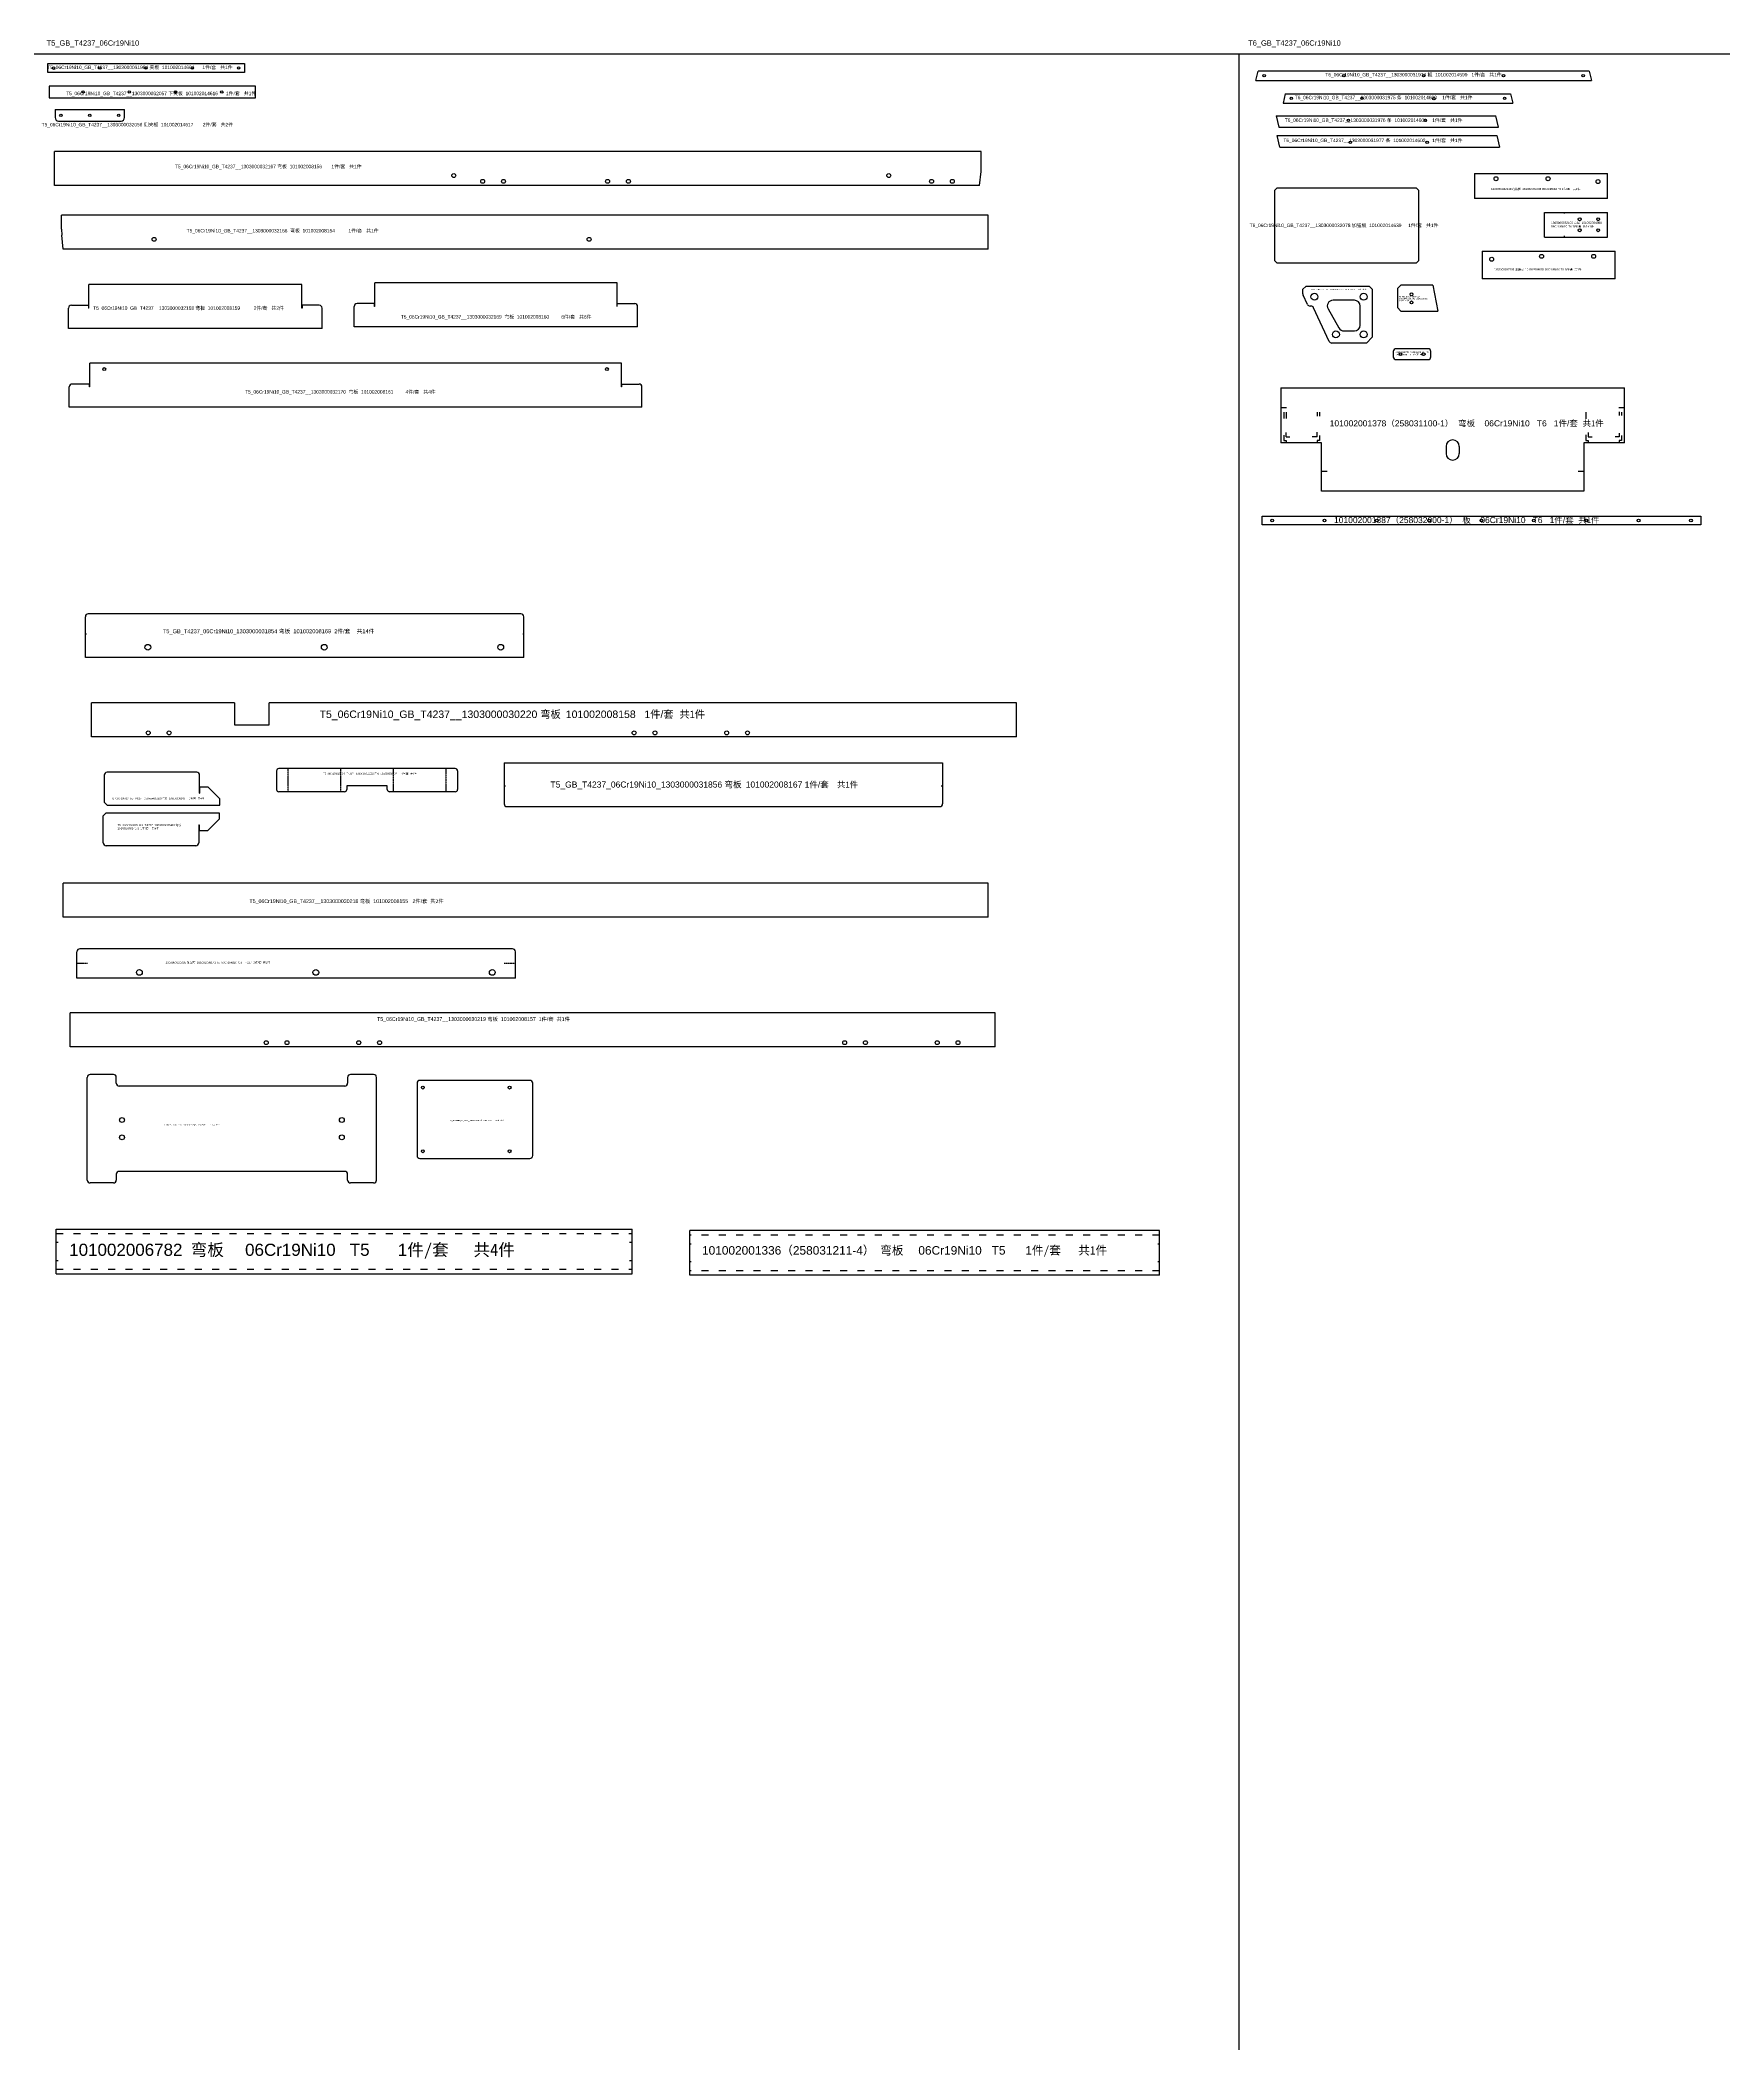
# Model space of a CAD drawing. Extents: x -15495 to 21573, y -5484 to 3275.
# Drawn here: x 9610 to 12521, y -850 to 2613 of the extents above; entities that cross this region are included whole.
import ezdxf

# ---------------------------------------------------------------- set-up
doc = ezdxf.new("R2010")
doc.units = 0
doc.header["$MEASUREMENT"] = 0
for name, pattern in [('ACAD_ISO03W100', [30, 12, -18]), ('CENTER', [2, 1.25, -0.25, 0.25, -0.25]), ('CENTERX2', [20.32, 12.7, -2.54, 2.54, -2.54])]:
    doc.linetypes.add(name, pattern=pattern)
doc.layers.get('0').update_dxf_attribs({"linetype": 'CONTINUOUS'})
for name, color, linetype in [('TEXT', 3, 'CONTINUOUS'), ('内轮廓层', 7, 'CONTINUOUS'), ('粗实线', 7, 'CONTINUOUS')]:
    doc.layers.add(name, color=color, linetype=linetype)
doc.styles.get("Standard").update_dxf_attribs({"font": 'arial.ttf'})

# ---------------------------------------------------------------- blocks, each defined once
blk = doc.blocks.new('1303000031854_弯板_101002008')
at = {"color": 7, "linetype": 'CONTINUOUS'}
for p, q in [((-379, -35.8), (-379, 35)), ((374, 40), (-374, 40)), ((379, -35.8), (379, 35)), ((379, -35.8), (-379, -35.8))]:
    blk.add_line(p, q, dxfattribs=at)
at = {"color": 6, "linetype": 'CONTINUOUS'}
for p, q in [((-377.2, 4.6), (-379, 4.6)), ((379, 4.6), (377.5, 4.6))]:
    blk.add_line(p, q, dxfattribs=at)
at = {"color": 7, "linetype": 'CONTINUOUS'}
for centre in [(-271, -17.8), (34, -17.8), (339, -17.8)]:
    blk.add_circle(centre, 5, dxfattribs=at)
for centre, start, end in [((-374, 35), 90, 180), ((374, 35), 0, 90)]:
    blk.add_arc(centre, 5, start, end, dxfattribs=at)
at = {"color": 3, "insert": (-245.1, 13.4), "char_height": 7, "width": 421.275, "attachment_point": 1}
blk.add_mtext('T5_GB_T4237_06Cr19Ni10_1303000031854 {\\fSimSun|b0|i0|c134|p54;弯板 }101002008169  2{\\fSimSun|b0|i0|c134|p54;件}/{\\fSimSun|b0|i0|c134|p54;套  共14件}', dxfattribs=at)
blk = doc.blocks.new('1303000020463_弯板_101002008')
at = {"color": 7, "linetype": 'CONTINUOUS'}
for p, q in [((-100, 10.5), (-95, 15.5)), ((-100, -36.3), (-100, 10.5)), ((-95, 15.5), (100, 15.5)), ((100, 4.5), (80, -15.5)), ((100, 15.5), (100, 4.5)), ((65, -5), (65.5, -5)), ((65, -5), (65, -36.3)), ((65.5, -5), (65.5, -15.5)), ((80, -15.5), (65.5, -15.5)), ((60, -41.3), (-95, -41.3))]:
    blk.add_line(p, q, dxfattribs=at)
for centre, start, end in [((-95, -36.3), 180, 270), ((60, -36.3), 270, 0)]:
    blk.add_arc(centre, 5, start, end, dxfattribs=at)
at = {"color": 3, "insert": (-75.4, -4), "char_height": 3.5, "width": 115.43, "attachment_point": 1}
blk.add_mtext('T5_06Cr19Ni10_GB_T4237_1303000020463 {\\fSimSun|b0|i0|c134|p54;弯板 }101002008141-1  1{\\fSimSun|b0|i0|c134|p54;件}/{\\fSimSun|b0|i0|c134|p54;套  共4件}', dxfattribs=at)
blk = doc.blocks.new('1303000020335')
at = {"color": 7, "linetype": 'CONTINUOUS'}
for p, q in [((-379, -20.8), (-379, 25)), ((374, 30), (-374, 30)), ((379, -20.8), (379, 25))]:
    blk.add_line(p, q, dxfattribs=at)
at = {"color": 6, "linetype": 'CENTER'}
for p, q in [((-360.8, 4.6), (-379, 4.6)), ((379, 4.6), (359.8, 4.6))]:
    blk.add_line(p, q, dxfattribs=at)
at = {"color": 7}
blk.add_line((379, -20.8), (-379, -20.8), dxfattribs=at)
at = {"color": 7, "linetype": 'CONTINUOUS'}
for centre in [(-271, -10.8), (34, -10.8), (339, -10.8)]:
    blk.add_circle(centre, 5, dxfattribs=at)
for centre, start, end in [((-374, 25), 90, 180), ((374, 25), 0, 90)]:
    blk.add_arc(centre, 5, start, end, dxfattribs=at)
at = {"layer": 'TEXT', "insert": (-225.7, 8), "char_height": 3.5, "width": 384.104, "attachment_point": 1}
blk.add_mtext('1303000020335 {\\fSimSun|b0|i0|c134|p54;加强筋 }101002008171 T5_06Cr19Ni10_GB_T4237  2{\\fSimSun|b0|i0|c134|p54;件}/{\\fSimSun|b0|i0|c134|p54;套}  {\\fSimSun|b0|i0|c134|p54;共}2{\\fSimSun|b0|i0|c134|p54;件}', dxfattribs=at)
blk = doc.blocks.new('1303000031856_弯板_101002008')
at = {"color": 7, "linetype": 'CONTINUOUS'}
for p, q in [((162.8, -470.8), (920.8, -470.8)), ((162.8, -470.8), (162.8, -541.6)), ((920.8, -470.8), (920.8, -541.6)), ((167.8, -546.6), (915.8, -546.6))]:
    blk.add_line(p, q, dxfattribs=at)
at = {"color": 6, "linetype": 'CONTINUOUS'}
for p, q in [((165, -511.2), (162.8, -511.2)), ((920.8, -511.2), (918.2, -511.2))]:
    blk.add_line(p, q, dxfattribs=at)
at = {"color": 7, "linetype": 'CONTINUOUS'}
for centre, start, end in [((167.8, -541.6), 180, 270), ((915.8, -541.6), 270, 0)]:
    blk.add_arc(centre, 5, start, end, dxfattribs=at)
at = {"color": 3, "insert": (243, -503.1), "char_height": 10.5, "width": 617.863, "attachment_point": 1}
blk.add_mtext('T5_GB_T4237_06Cr19Ni10_1303000031856 {\\fSimSun|b0|i0|c134|p54;弯板 }101002008167 1{\\fSimSun|b0|i0|c134|p54;件}/{\\fSimSun|b0|i0|c134|p54;套  共1件}', dxfattribs=at)
blk = doc.blocks.new('1303000031921_厚板_101002004')
at = {"color": 7, "linetype": 'CONTINUOUS'}
for p, q in [((6, 45), (0, 39)), ((0, 39), (0, 6)), ((61.3, 45), (6, 45)), ((61.3, 45), (70, 0)), ((0, 6), (6, 0)), ((6, 0), (70, 0))]:
    blk.add_line(p, q, dxfattribs=at)
for centre in [(24.4, 29), (24.4, 15)]:
    blk.add_circle(centre, 2.5, dxfattribs=at)
at = {"color": 3, "insert": (2.9, 26), "char_height": 2.1, "width": 56.281, "attachment_point": 1}
blk.add_mtext('T6_06Cr19Ni10_GB_T4237_\\P1303000031921 {\\fSimSun|b0|i0|c134|p2;厚板 }101002004069\\P1{\\fSimSun|b0|i0|c134|p2;件}/{\\fSimSun|b0|i0|c134|p2;套 共1件}', dxfattribs=at)
blk = doc.blocks.new('101002006782_弯板_06CR19NI10')
at = {"color": 7, "linetype": 'CONTINUOUS'}
for p, q in [((-4554.5, 27380.7), (-3558.5, 27380.7)), ((-4554.5, 27303.1), (-4554.5, 27380.7)), ((-3558.5, 27303.1), (-3558.5, 27380.7)), ((-4554.5, 27303.1), (-3558.5, 27303.1))]:
    blk.add_line(p, q, dxfattribs=at)
at = {"color": 6, "linetype": 'ACAD_ISO03W100'}
for p, q in [((-4554.5, 27372.7), (-3558.5, 27372.7)), ((-4554.5, 27311.1), (-3558.5, 27311.1))]:
    blk.add_line(p, q, dxfattribs=at)
at = {"color": 6, "linetype": 'CENTERX2'}
for p, q in [((-4550.7, 27357.3), (-4554.5, 27357.3)), ((-4554.5, 27326.5), (-4550.7, 27326.5)), ((-3558.5, 27357.3), (-3563.5, 27357.3)), ((-3563.5, 27326.5), (-3558.5, 27326.5))]:
    blk.add_line(p, q, dxfattribs=at)
at = {"color": 3, "insert": (-4531.9, 27355.3), "char_height": 21, "width": 840.262, "attachment_point": 1}
blk.add_mtext('101002006782{\\fSimSun|b0|i0|c134|p2; 弯板} {\\fSimSun|b0|i0|c134|p2;  }06Cr19Ni10   T5      1{\\fSimSun|b0|i0|c134|p2;件/套   共4件}', dxfattribs=at)
blk = doc.blocks.new('101002001336_258031211-4___v2')
at = {"color": 7, "linetype": 'CONTINUOUS'}
for p, q in [((15044, 6935.4), (14232, 6935.4)), ((14232, 6857.9), (14232, 6935.4)), ((15044, 6857.9), (15044, 6935.4)), ((15044, 6857.9), (14232, 6857.9))]:
    blk.add_line(p, q, dxfattribs=at)
at = {"color": 6, "linetype": 'ACAD_ISO03W100'}
for p, q in [((15044, 6927.4), (14232, 6927.4)), ((15044, 6865.9), (14232, 6865.9))]:
    blk.add_line(p, q, dxfattribs=at)
at = {"color": 6, "linetype": 'CENTERX2'}
for p, q in [((14232, 6912), (14234.1, 6912)), ((15040.8, 6912), (15044, 6912)), ((14234.1, 6881.2), (14232, 6881.2)), ((15044, 6881.2), (15040.8, 6881.2))]:
    blk.add_line(p, q, dxfattribs=at)
at = {"color": 3, "insert": (14253, 6908.3), "char_height": 14.7, "width": 722.894, "attachment_point": 1}
blk.add_mtext('101002001336{\\fSimSun|b0|i0|c134|p2;（}258031211-4{\\fSimSun|b0|i0|c134|p2;） 弯板} {\\fSimSun|b0|i0|c134|p2;  }06Cr19Ni10   T5      1{\\fSimSun|b0|i0|c134|p2;件/套   共1件}', dxfattribs=at)
blk = doc.blocks.new('DWG合并20101002001378_258031')
at = {"color": 7}
blk.add_line((12357.3, 1816.6), (12951.3, 1816.6), dxfattribs=at)
at = {"color": 7, "linetype": 'CONTINUOUS'}
for p, q in [((12357.3, 1816.6), (12357.3, 1721.9)), ((12951.3, 1721.9), (12951.3, 1816.6)), ((12427.3, 1721.9), (12357.3, 1721.9)), ((12427.3, 1638.2), (12427.3, 1721.9)), ((12951.3, 1721.9), (12881.3, 1721.9)), ((12881.3, 1721.9), (12881.3, 1638.2)), ((12881.3, 1638.2), (12427.3, 1638.2))]:
    blk.add_line(p, q, dxfattribs=at)
at = {"color": 6, "linetype": 'CENTERX2'}
for p, q in [((12367.3, 1782), (12357.3, 1782)), ((12362.3, 1774.5), (12362.3, 1764.1)), ((12366.3, 1774.5), (12366.3, 1764.1)), ((12420.3, 1775), (12420.3, 1768.1)), ((12424.3, 1775), (12424.3, 1768.1)), ((12884.3, 1774.5), (12884.3, 1763.2)), ((12951.3, 1782), (12941.3, 1782)), ((12942.3, 1775.2), (12942.3, 1769.2)), ((12946.3, 1775), (12946.3, 1768.9)), ((12362.3, 1734.8), (12362.3, 1725.9)), ((12366.3, 1732.4), (12366.3, 1739.6)), ((12366.3, 1732.4), (12372.9, 1732.4)), ((12420.3, 1732.4), (12411.6, 1732.4)), ((12420.3, 1732.4), (12420.3, 1740.2)), ((12424.3, 1734.3), (12424.3, 1725.9)), ((12884.3, 1735.4), (12884.3, 1725.9)), ((12888.3, 1739.6), (12888.3, 1732.4)), ((12888.3, 1732.4), (12895.2, 1732.4)), ((12942.3, 1732.4), (12935.4, 1732.4)), ((12942.3, 1738.6), (12942.3, 1732.4)), ((12946.3, 1734.3), (12946.3, 1725.9)), ((12362.3, 1725.9), (12366.3, 1725.9)), ((12366.3, 1725.9), (12366.3, 1721.9)), ((12424.3, 1725.9), (12420.3, 1725.9)), ((12420.3, 1725.9), (12420.3, 1721.9)), ((12884.3, 1725.9), (12888.3, 1725.9)), ((12888.3, 1725.9), (12888.3, 1721.9)), ((12946.3, 1725.9), (12942.3, 1725.9)), ((12942.3, 1725.9), (12942.3, 1721.9)), ((12427.3, 1672.8), (12437.3, 1672.8)), ((12871.3, 1672.8), (12881.3, 1672.8))]:
    blk.add_line(p, q, dxfattribs=at)
for p, q in [((12642.8, 1715.4), (12642.8, 1703.4)), ((12665.8, 1715.4), (12665.8, 1703.4))]:
    blk.add_line(p, q)
at = {"color": 7, "linetype": 'CONTINUOUS'}
for centre, start, end in [((12654.3, 1715.4), 0, 180), ((12654.3, 1703.4), 180, 0)]:
    blk.add_arc(centre, 11.5, start, end, dxfattribs=at)
at = {"color": 3, "insert": (12441.7, 1760.7), "char_height": 10.5, "width": 475.999, "attachment_point": 1}
blk.add_mtext('101002001378{\\fSimSun|b0|i0|c134|p54;（}258031100-1{\\fSimSun|b0|i0|c134|p54;）}  {\\fSimSun|b0|i0|c134|p54;弯板}    06Cr19Ni10   T6   1{\\fSimSun|b0|i0|c134|p54;件}/{\\fSimSun|b0|i0|c134|p54;套}  {\\fSimSun|b0|i0|c134|p54;共1件}', dxfattribs=at)
blk = doc.blocks.new('DWG合并49101002001387_258032')
at = {"layer": '内轮廓层'}
for p, q in [((12344.5, 1527.9), (13102.5, 1527.9)), ((12344.5, 1512.9), (12344.5, 1527.9)), ((13102.5, 1527.9), (13102.5, 1512.9)), ((13102.5, 1512.9), (12344.5, 1512.9))]:
    blk.add_line(p, q, dxfattribs=at)
for centre in [(12361.5, 1520.4), (12452, 1520.4), (12542.5, 1520.4), (12633, 1520.4), (12723.5, 1520.4), (12814, 1520.4), (12904.5, 1520.4), (12995, 1520.4), (13085.5, 1520.4)]:
    blk.add_circle(centre, 2.5, dxfattribs=at)
at = {"color": 3, "insert": (12468.5, 1526.4), "char_height": 10.5, "width": 470.724, "attachment_point": 1}
blk.add_mtext('101002001387{\\fSimSun|b0|i0|c134|p54;（}258032000-1{\\fSimSun|b0|i0|c134|p54;）}  {\\fSimSun|b0|i0|c134|p54;板}    06Cr19Ni10   T6   1{\\fSimSun|b0|i0|c134|p54;件}/{\\fSimSun|b0|i0|c134|p54;套}  {\\fSimSun|b0|i0|c134|p54;共1件}', dxfattribs=at)
blk = doc.blocks.new('101002000753_248034000-4_')
at = {"color": 7, "linetype": 'CONTINUOUS'}
for p, q in [((12664.8, 1360.1), (12664.8, 1351.1)), ((12724.8, 1365.1), (12669.8, 1365.1)), ((12729.8, 1351.1), (12729.8, 1360.1)), ((12669.8, 1346.1), (12724.8, 1346.1))]:
    blk.add_line(p, q, dxfattribs=at)
for centre in [(12677.3, 1355.6), (12717.3, 1355.6)]:
    blk.add_circle(centre, 2.5, dxfattribs=at)
for centre, start, end in [((12669.8, 1360.1), 90, 180), ((12669.8, 1351.1), 180, 270), ((12724.8, 1360.1), 0, 90), ((12724.8, 1351.1), 270, 0)]:
    blk.add_arc(centre, 5, start, end, dxfattribs=at)
at = {"color": 3, "insert": (12668.9, 1360.3), "char_height": 2.52, "width": 58.839, "attachment_point": 1}
blk.add_mtext('101002000753{\\fSimSun|b0|i0|c134|p2;（}248034000-4{\\fSimSun|b0|i0|c134|p2;）}  {\\fSimSun|b0|i0|c134|p2;板}    06Cr19Ni10   T6   1{\\fSimSun|b0|i0|c134|p2;件}/{\\fSimSun|b0|i0|c134|p2;套}  {\\fSimSun|b0|i0|c134|p2;共17件}', dxfattribs=at)
blk = doc.blocks.new('1303000032119_连接板_10100200')
at = {"color": 7, "linetype": 'CONTINUOUS'}
for p, q in [((-115, 21.5), (-115, -21.5)), ((-115, 21.5), (115, 21.5)), ((115, -21.5), (115, 21.5)), ((115, -21.5), (-115, -21.5))]:
    blk.add_line(p, q, dxfattribs=at)
for centre in [(-78, 12.5), (12, 12.5), (98.3, 7.5)]:
    blk.add_circle(centre, 3.4, dxfattribs=at)
at = {"color": 3, "insert": (-86.7, -3.5), "char_height": 3.5, "width": 178.736, "attachment_point": 1}
blk.add_mtext('1303000032119 {\\fSimSun|b0|i0|c134|p2;连接板 }101002004088 06Cr19Ni10 T6 1{\\fSimSun|b0|i0|c134|p2;件}/{\\fSimSun|b0|i0|c134|p2;套  共1件}', dxfattribs=at)
blk = doc.blocks.new('1303000032105_弯板_101002004')
at = {"color": 7, "linetype": 'CONTINUOUS'}
for p, q in [((914089.7, 1288541.1), (914089.7, 1288584.1)), ((914089.7, 1288584.1), (914198.6, 1288584.1)), ((914198.6, 1288541.1), (914198.6, 1288584.1)), ((914089.7, 1288541.1), (914198.6, 1288541.1))]:
    blk.add_line(p, q, dxfattribs=at)
at = {"color": 6, "linetype": 'CONTINUOUS'}
for p, q in [((914124.2, 1288581.9), (914124.2, 1288584.1)), ((914124.2, 1288541.1), (914124.2, 1288543.3))]:
    blk.add_line(p, q, dxfattribs=at)
at = {"color": 7, "linetype": 'CONTINUOUS'}
for centre in [(914150.6, 1288572.1), (914182.6, 1288572.1), (914150.6, 1288553.1), (914182.6, 1288553.1)]:
    blk.add_circle(centre, 2.5, dxfattribs=at)
at = {"color": 3, "insert": (914101.2, 1288568), "char_height": 3.75, "width": 89.514, "attachment_point": 1}
blk.add_mtext('1303000032105 {\\fSimSun|b0|i0|c134|p2;弯板 }101002004080  06Cr19Ni10 T6 1{\\fSimSun|b0|i0|c134|p2;件}/{\\fSimSun|b0|i0|c134|p2;套 共}1+1{\\fSimSun|b0|i0|c134|p2;件}', dxfattribs=at)
blk = doc.blocks.new('1303000032108_连接板_10100200')
at = {"color": 7, "linetype": 'CONTINUOUS'}
for p, q in [((-115, 24), (-115, -24)), ((-115, 24), (115, 24)), ((115, -24), (115, 24)), ((115, -24), (-115, -24))]:
    blk.add_line(p, q, dxfattribs=at)
for centre in [(-98.3, 10), (-12, 15), (78, 15)]:
    blk.add_circle(centre, 3.4, dxfattribs=at)
at = {"color": 3, "insert": (-94.6, -5.8), "char_height": 3.5, "width": 175.783, "attachment_point": 1}
blk.add_mtext('1303000032108 {\\fSimSun|b0|i0|c134|p2;连接板 }101002004083 06Cr19Ni10 T6 1{\\fSimSun|b0|i0|c134|p2;件}/{\\fSimSun|b0|i0|c134|p2;套 共}1{\\fSimSun|b0|i0|c134|p2;件}', dxfattribs=at)

msp = doc.modelspace()

# ---------------------------------------------------------------- linework, layer by layer
at = {"color": 1}
for p, q in [((-15495.45919, 2589.60046), (21572.91335, 2589.60046)), ((11682.02372, 2589.60046), (11682.02372, -3664.76843))]:
    msp.add_line(p, q, dxfattribs=at)
at = {"color": 7, "linetype": 'CONTINUOUS'}
for p, q in [((10327.64501, 1353.98805), (10022.60519, 1353.98805)), ((9720.67579, 1342.70858), (9720.67579, 1295.94862)), ((9880.67579, 1347.70858), (9725.67579, 1347.70858)), ((9885.67579, 1311.44862), (9885.67579, 1342.70858)), ((9886.17579, 1311.44862), (9886.17579, 1321.94862)), ((9900.67579, 1321.94862), (9886.17579, 1321.94862)), ((9920.67579, 1301.94862), (9900.67579, 1321.94862)), ((10018.60519, 1349.98805), (10018.60519, 1317.98805)), ((10210.1251, 1323.98805), (10140.1251, 1323.98805)), ((10140.1251, 1323.98805), (10140.1251, 1317.98805)), ((10210.1251, 1317.98805), (10210.1251, 1323.98805)), ((10331.64501, 1349.98805), (10331.64501, 1317.98805)), ((9720.67579, 1295.94862), (9725.67579, 1290.94862)), ((9725.67579, 1290.94862), (9920.67579, 1290.94862)), ((9885.67579, 1311.44862), (9886.17579, 1311.44862)), ((9920.67579, 1290.94862), (9920.67579, 1301.94862)), ((10136.1251, 1313.98805), (10022.60519, 1313.98805)), ((10327.64501, 1313.98805), (10214.1251, 1313.98805))]:
    msp.add_line(p, q, dxfattribs=at)
at = {"color": 6, "linetype": 'CENTER'}
for p, q in [((10038.98517, 1313.98805), (10038.98517, 1353.98805)), ((10129.74512, 1313.98805), (10129.74512, 1353.98805)), ((10220.50507, 1353.98805), (10220.50507, 1313.98805)), ((10311.26503, 1353.98805), (10311.26503, 1313.98805))]:
    msp.add_line(p, q, dxfattribs=at)
at = {"color": 7, "linetype": 'CONTINUOUS'}
for centre, radius, start, end in [((10022.60519, 1349.98805), 4, 90, 180), ((10327.64501, 1349.98805), 4, 0, 90), ((9725.67579, 1342.70858), 5, 90, 180), ((9880.67579, 1342.70858), 5, 0, 90), ((10022.60519, 1317.98805), 4, 180, 270), ((10136.1251, 1317.98805), 4, 270, 0), ((10214.1251, 1317.98805), 4, 180, 270), ((10327.64501, 1317.98805), 4, 270, 0)]:
    msp.add_arc(centre, radius, start, end, dxfattribs=at)
at = {"layer": '粗实线', "linetype": 'CONTINUOUS'}
for p, q in [((9623.06608, 2556.97031), (9623.06608, 2572.97031)), ((9623.06608, 2572.97031), (9963.06608, 2572.97031)), ((9963.06608, 2572.97031), (9963.06608, 2556.97031)), ((9963.06608, 2556.97031), (9623.06608, 2556.97031)), ((9625.45236, 2533.57052), (9625.45236, 2513.57052)), ((9982.45236, 2533.57052), (9625.45236, 2533.57052)), ((9982.45236, 2513.57052), (9982.45236, 2533.57052)), ((11711.70652, 2543.55743), (11715.49466, 2559.55743)), ((11711.70652, 2543.55743), (12291.6828, 2543.55743)), ((12287.89466, 2559.55743), (11715.49466, 2559.55743)), ((12287.89466, 2559.55743), (12291.6828, 2543.55743)), ((9625.45236, 2513.57052), (9982.45236, 2513.57052)), ((11762.46858, 2520.11117), (11758.68044, 2504.11117)), ((11758.68044, 2504.11117), (12155.85672, 2504.11117)), ((11762.46858, 2520.11117), (12152.06858, 2520.11117)), ((12152.06858, 2520.11117), (12155.85672, 2504.11117)), ((9635.76263, 2493.12178), (9635.76263, 2479.12178)), ((9635.76263, 2493.12178), (9755.76263, 2493.12178)), ((9641.76263, 2473.12178), (9749.76263, 2473.12178)), ((9755.76263, 2479.12178), (9755.76263, 2493.12178)), ((11746.45294, 2482.48401), (11751.18812, 2462.48401)), ((11746.45294, 2482.48401), (12126.25294, 2482.48401)), ((11751.18812, 2462.48401), (12130.98812, 2462.48401)), ((12130.98812, 2462.48401), (12126.25294, 2482.48401)), ((11753.15993, 2428.37149), (11748.42476, 2448.37149)), ((11748.42476, 2448.37149), (12128.22476, 2448.37149)), ((11753.15993, 2428.37149), (12132.95993, 2428.37149)), ((12128.22476, 2448.37149), (12132.95993, 2428.37149)), ((9634.93148, 2362.07736), (9634.93148, 2420.83732)), ((11236.9795, 2420.83732), (9634.93148, 2420.83732)), ((11236.45398, 2386.07736), (11236.9795, 2396.83732)), ((11236.9795, 2396.83732), (11236.9795, 2420.83732)), ((11233.93148, 2362.07736), (9634.93148, 2362.07736)), ((11233.93148, 2362.07736), (11236.45398, 2386.07736)), ((11744.49214, 2353.52868), (11748.49214, 2357.52868)), ((11748.49214, 2357.52868), (11988.55041, 2357.52868)), ((11988.55041, 2357.52868), (11992.55041, 2353.52868)), ((11744.49214, 2231.52868), (11744.49214, 2353.52868)), ((11992.55041, 2353.52868), (11992.55041, 2231.52868)), ((9646.95313, 2286.57876), (9646.95313, 2310.57876)), ((11249.00116, 2310.57876), (9646.95313, 2310.57876)), ((9646.95313, 2286.57876), (9647.47865, 2275.81881)), ((11249.00116, 2251.81881), (11249.00116, 2310.57876)), ((9650.00116, 2251.81881), (9647.47865, 2275.81881)), ((11249.00116, 2251.81881), (9650.00116, 2251.81881)), ((11748.49214, 2227.52868), (11744.49214, 2231.52868)), ((11988.55041, 2227.52868), (11748.49214, 2227.52868)), ((11988.55041, 2227.52868), (11992.55041, 2231.52868)), ((10062.14128, 2190.7158), (9694.14128, 2190.7158)), ((9694.14128, 2149.95584), (9694.14128, 2190.7158)), ((10062.14128, 2149.95584), (10062.14128, 2190.7158)), ((10607.24257, 2193.37396), (10188.24257, 2193.37396)), ((10188.24257, 2152.61401), (10188.24257, 2193.37396)), ((10607.24257, 2152.61401), (10607.24257, 2193.37396)), ((11797.93128, 2187.54563), (11792.93128, 2182.54563)), ((11792.93128, 2174.66807), (11792.93128, 2182.54563)), ((11907.93128, 2187.54563), (11797.93128, 2187.54563)), ((11912.93128, 2182.54563), (11907.93128, 2187.54563)), ((11912.93128, 2182.54563), (11912.93128, 2099.54563)), ((9658.89128, 2114.95584), (9658.89128, 2149.95584)), ((9663.89128, 2154.95584), (9693.64128, 2154.95584)), ((9693.64128, 2154.95584), (9693.64128, 2149.95584)), ((9694.14128, 2149.95584), (9693.64128, 2149.95584)), ((10062.64128, 2149.95584), (10062.14128, 2149.95584)), ((10062.64128, 2154.95584), (10062.64128, 2149.95584)), ((10092.39128, 2154.95584), (10062.64128, 2154.95584)), ((10097.39128, 2114.95584), (10097.39128, 2149.95584)), ((10152.74257, 2117.61401), (10152.74257, 2152.61401)), ((10187.74257, 2157.61401), (10157.74257, 2157.61401)), ((10187.74257, 2152.61401), (10187.74257, 2157.61401)), ((10188.24257, 2152.61401), (10187.74257, 2152.61401)), ((10607.74257, 2152.61401), (10607.24257, 2152.61401)), ((10607.74257, 2152.61401), (10607.74257, 2157.61401)), ((10607.74257, 2157.61401), (10637.74257, 2157.61401)), ((10642.74257, 2117.61401), (10642.74257, 2152.61401)), ((11800.91776, 2156.43254), (11793.39974, 2172.55498)), ((11806.80224, 2153.54563), (11805.4493, 2153.54563)), ((11838.48509, 2092.43254), (11811.33378, 2150.65872)), ((11836.36157, 2148.59865), (11855.14619, 2115.59865)), ((11881.93128, 2163.54563), (11845.05222, 2163.54563)), ((11891.93128, 2120.54563), (11891.93128, 2153.54563)), ((10097.39128, 2114.95584), (9658.89128, 2114.95584)), ((10642.74257, 2117.61401), (10152.74257, 2117.61401)), ((11902.93128, 2089.54563), (11843.01663, 2089.54563)), ((11863.83684, 2110.54563), (11881.93128, 2110.54563)), ((11912.93128, 2099.54563), (11902.93128, 2089.54563)), ((10614.76009, 2054.5179), (9695.76009, 2054.5179)), ((9695.76009, 2013.75795), (9695.76009, 2054.5179)), ((10614.76009, 2013.75795), (10614.76009, 2054.5179)), ((9660.26009, 1978.75795), (9660.26009, 2013.75795)), ((9695.26009, 2018.75795), (9665.26009, 2018.75795)), ((9695.26009, 2013.75795), (9695.26009, 2018.75795)), ((9695.76009, 2013.75795), (9695.26009, 2013.75795)), ((10615.26009, 2013.75795), (10614.76009, 2013.75795)), ((10615.26009, 2013.75795), (10615.26009, 2018.75795)), ((10615.26009, 2018.75795), (10645.26009, 2018.75795)), ((10650.26009, 1978.75795), (10650.26009, 2013.75795)), ((10650.26009, 1978.75795), (9660.26009, 1978.75795)), ((9691.48489, 642.89379), (9691.48489, 820.4137)), ((9736.48489, 825.4137), (9696.48489, 825.4137)), ((9741.48489, 810.4137), (9741.48489, 820.4137)), ((10136.48489, 805.4137), (9746.48489, 805.4137)), ((10141.48489, 820.4137), (10141.48489, 810.4137)), ((10186.48489, 825.4137), (10146.48489, 825.4137)), ((10191.48489, 642.89379), (10191.48489, 820.4137)), ((9736.48489, 637.89379), (9696.48489, 637.89379)), ((9741.48489, 652.89379), (9741.48489, 642.89379)), ((10136.48489, 657.89379), (9746.48489, 657.89379)), ((10141.48489, 642.89379), (10141.48489, 652.89379)), ((10186.48489, 637.89379), (10146.48489, 637.89379))]:
    msp.add_line(p, q, dxfattribs=at)
at = {"layer": '粗实线'}
for p, q in [((9698.79439, 1408.81771), (9698.79439, 1467.57766)), ((9945.79439, 1467.57766), (9698.79439, 1467.57766)), ((9945.79439, 1467.57766), (9945.79439, 1429.81771)), ((10005.79439, 1429.81771), (10005.79439, 1467.57766)), ((11297.79439, 1467.57766), (10005.79439, 1467.57766)), ((11297.79439, 1408.81771), (11297.79439, 1467.57766)), ((9945.79439, 1429.81771), (10005.79439, 1429.81771)), ((11297.79439, 1408.81771), (9698.79439, 1408.81771)), ((11248.71599, 1156.27586), (9649.71599, 1156.27586)), ((9649.71599, 1097.51591), (9649.71599, 1156.27586)), ((11248.71599, 1097.51591), (11248.71599, 1156.27586)), ((11248.71599, 1097.51591), (9649.71599, 1097.51591)), ((11260.73387, 932.12381), (9661.73387, 932.12381)), ((9661.73387, 873.36386), (9661.73387, 932.12381)), ((11260.73387, 873.36386), (11260.73387, 932.12381)), ((11260.73387, 873.36386), (9661.73387, 873.36386)), ((10261.53406, 810.21025), (10261.53406, 685.21025)), ((10456.53406, 815.21025), (10266.53406, 815.21025)), ((10461.53406, 685.21025), (10461.53406, 810.21025)), ((10266.53406, 680.21025), (10456.53406, 680.21025))]:
    msp.add_line(p, q, dxfattribs=at)
at = {"layer": '粗实线', "linetype": 'CONTINUOUS'}
for centre, radius in [((9633.06608, 2564.97031), 2.1), ((9713.06608, 2564.97031), 2.1), ((9793.06608, 2564.97031), 2.1), ((9873.06608, 2564.97031), 2.1), ((9953.06608, 2564.97031), 2.1), ((11725.94466, 2551.55743), 2.1), ((11863.69466, 2551.55743), 2.1), ((12001.69466, 2551.55743), 2.1), ((12139.69466, 2551.55743), 2.1), ((12277.44466, 2551.55743), 2.1), ((9683.95236, 2523.57052), 2.1), ((9763.95236, 2523.57052), 2.1), ((9843.95236, 2523.57052), 2.1), ((9923.95236, 2523.57052), 2.1), ((11772.90739, 2512.52836), 2.1), ((11895.26858, 2512.52836), 2.1), ((12019.26858, 2512.11117), 2.1), ((12141.62977, 2512.52836), 2.1), ((9645.76263, 2483.12178), 2.1), ((9695.76263, 2483.12178), 2.1), ((9745.76263, 2483.12178), 2.1), ((11871.64394, 2474.496), 2.1), ((12004.41569, 2474.496), 2.1), ((11874.99718, 2436.3595), 2.1), ((12007.76894, 2436.3595), 2.1), ((10324.93148, 2379.07736), 3.4), ((10374.93148, 2369.07736), 3.4), ((10410.93148, 2369.07736), 3.4), ((10590.93148, 2369.07736), 3.4), ((10626.93148, 2369.07736), 3.4), ((11076.93148, 2379.07736), 3.4), ((11150.93148, 2369.07736), 3.4), ((11186.93148, 2369.07736), 3.4), ((9807.00116, 2268.81881), 3.4), ((10559.00116, 2268.81881), 3.4), ((11812.93128, 2169.54563), 6), ((11897.93128, 2169.54563), 6), ((11849.93128, 2104.54563), 6), ((11897.93128, 2104.54563), 6), ((9720.76009, 2044.5179), 2.5), ((10589.76009, 2044.5179), 2.5), ((9751.48489, 746.65375), 4.25), ((10131.48489, 746.65375), 4.25), ((9751.48489, 716.65375), 4.25), ((10131.48489, 716.65375), 4.25)]:
    msp.add_circle(centre, radius, dxfattribs=at)
at = {"layer": '粗实线'}
for centre, radius in [((9796.79439, 1415.81771), 3.4), ((9832.79439, 1415.81771), 3.4), ((10636.79439, 1415.81771), 3.4), ((10672.79439, 1415.81771), 3.4), ((10796.79439, 1415.81771), 3.4), ((10832.79439, 1415.81771), 3.4), ((10000.73387, 880.36386), 3.4), ((10036.73387, 880.36386), 3.4), ((10160.73387, 880.36386), 3.4), ((10196.73387, 880.36386), 3.4), ((11000.73387, 880.36386), 3.4), ((11036.73387, 880.36386), 3.4), ((11160.73387, 880.36386), 3.4), ((11196.73387, 880.36386), 3.4), ((10271.53406, 802.71025), 2.5), ((10421.53406, 802.71025), 2.5), ((10271.53406, 692.71025), 2.5), ((10421.53406, 692.71025), 2.5)]:
    msp.add_circle(centre, radius, dxfattribs=at)
at = {"layer": '粗实线', "linetype": 'CONTINUOUS'}
for centre, radius, start, end in [((9641.76263, 2479.12178), 6, 180, 270), ((9749.76263, 2479.12178), 6, 270, 0), ((9663.89128, 2149.95584), 5, 90, 180), ((10092.39128, 2149.95584), 5, 0, 90), ((10157.74257, 2152.61401), 5, 90, 180), ((10637.74257, 2152.61401), 5, 0, 90), ((11797.93128, 2174.66807), 5, 180, 205), ((11805.4493, 2158.54563), 5, 205, 270), ((11806.80224, 2148.54563), 5, 25, 90), ((11845.05222, 2153.54563), 10, 90, 209.64986351), ((11881.93128, 2153.54563), 10, 0, 90), ((11863.83684, 2120.54563), 10, 209.64986351, 270), ((11881.93128, 2120.54563), 10, 270, 0), ((11843.01663, 2094.54563), 5, 205, 270), ((9665.26009, 2013.75795), 5, 90, 180), ((10645.26009, 2013.75795), 5, 0, 90), ((9696.48489, 820.4137), 5, 90, 180), ((9736.48489, 820.4137), 5, 0, 90), ((9746.48489, 810.4137), 5, 180, 270), ((10136.48489, 810.4137), 5, 270, 0), ((10146.48489, 820.4137), 5, 90, 180), ((10186.48489, 820.4137), 5, 0, 90), ((9696.48489, 642.89379), 5, 180, 270), ((9736.48489, 642.89379), 5, 270, 0), ((9746.48489, 652.89379), 5, 90, 180), ((10136.48489, 652.89379), 5, 0, 90), ((10146.48489, 642.89379), 5, 180, 270), ((10186.48489, 642.89379), 5, 270, 0)]:
    msp.add_arc(centre, radius, start, end, dxfattribs=at)
at = {"layer": '粗实线'}
for centre, start, end in [((10266.53406, 810.21025), 90, 180), ((10456.53406, 810.21025), 0, 90), ((10266.53406, 685.21025), 180, 270), ((10456.53406, 685.21025), 270, 0)]:
    msp.add_arc(centre, 5, start, end, dxfattribs=at)

# ---------------------------------------------------------------- block references
for name, p in [('1303000032119_连接板_10100200', (12204.75961, 2361.07855)), ('1303000032108_连接板_10100200', (12217.60645, 2224.38582)), ('1303000031921_厚板_101002004', (11956.27487, 2144.77771)), ('DWG合并20101002001378_258031', (-602.42959, 195.32409)), ('DWG合并49101002001387_258032', (-621.75376, 262.4569)), ('1303000020463_弯板_101002008', (9819.13804, 1262.12549)), ('1303000020335', (10052.54304, 1012.61247)), ('101002006782_弯板_06CR19NI10', (14192.06682, -26822.39249))]:
    msp.add_blockref(name, p)
at = {"color": 1}
for name, p in [('1303000032105_弯板_101002004', (-901879.16686, -1286268.67827)), ('101002000753_248034000-4_', (-715.6058, 714.73462)), ('1303000031854_弯板_101002008', (10067.12156, 1581.5927)), ('1303000031856_弯板_101002008', (10249.2285, 1834.86373)), ('101002001336_258031211-4___v2', (-3498.8328, -6379.59366))]:
    msp.add_blockref(name, p, dxfattribs=at)

# ---------------------------------------------------------------- texts
at = {"color": 1, "char_height": 9.2, "width": 161.3719509, "attachment_point": 1}
for s, insert in [('T5_GB_T4237_06Cr19Ni10', (9621.19068, 2612.696)), ('T6_GB_T4237_06Cr19Ni10', (11698.3509, 2612.696))]:
    msp.add_mtext(s, dxfattribs=dict(at, insert=insert))
at = {"color": 3, "char_height": 6, "width": 401.068185, "attachment_point": 3}
for s, insert in [('{\\C2;\\c2092017;T5_06Cr19Ni10_GB_T4237__1303000031984 \\fSimSun|b0|i0|c134|p54;夹板 \\fArial|b0|i0|c0|p34;101002014604      1\\fSimSun|b0|i0|c134|p54;件\\fArial|b0|i0|c0|p34;/\\fSimSun|b0|i0|c134|p54;套\\fArial|b0|i0|c0|p34;   \\fSimSun|b0|i0|c134|p54;共\\fArial|b0|i0|c0|p34;1\\fSimSun|b0|i0|c134|p54;件}', (9942.68422, 2569.01422)), ('{\\C2;\\c2092017;T5_06Cr19Ni10_GB_T4237__1303000032057 \\fSimSun|b0|i0|c134|p54;下夹板 \\fArial|b0|i0|c0|p34;101002014616      1\\fSimSun|b0|i0|c134|p54;件\\fArial|b0|i0|c0|p34;/\\fSimSun|b0|i0|c134|p54;套\\fArial|b0|i0|c0|p34;   \\fSimSun|b0|i0|c134|p54;共\\fArial|b0|i0|c0|p34;1\\fSimSun|b0|i0|c134|p54;件}', (9983.46759, 2523.95416)), ('{\\C2;\\c2092017;T5_06Cr19Ni10_GB_T4237__1303000032058 \\fSimSun|b0|i0|c134|p54;侧夹板 \\fArial|b0|i0|c0|p34;101002014617       2\\fSimSun|b0|i0|c134|p54;件\\fArial|b0|i0|c0|p34;/\\fSimSun|b0|i0|c134|p54;套\\fArial|b0|i0|c0|p34;   \\fSimSun|b0|i0|c134|p54;共\\fArial|b0|i0|c0|p34;2\\fSimSun|b0|i0|c134|p54;件}', (9943.38306, 2470.09659)), ('{\\C2;\\c2092017; T5_06Cr19Ni10_GB_T4237__1303000032167 \\fSimSun|b0|i0|c134|p54;弯板 \\fArial|b0|i0|c0|p34;101002008156       1\\fSimSun|b0|i0|c134|p54;件\\fArial|b0|i0|c0|p34;/\\fSimSun|b0|i0|c134|p54;套\\fArial|b0|i0|c0|p34;   \\fSimSun|b0|i0|c134|p54;共\\fArial|b0|i0|c0|p34;1\\fSimSun|b0|i0|c134|p54;件}', (10165.72321, 2397.6546)), ('{\\C2;\\c2092017;T5_06Cr19Ni10_GB_T4237__1303000032166  \\fSimSun|b0|i0|c134|p54;弯板 \\fArial|b0|i0|c0|p34;101002008154          1\\fSimSun|b0|i0|c134|p54;件\\fArial|b0|i0|c0|p34;/\\fSimSun|b0|i0|c134|p54;套\\fArial|b0|i0|c0|p34;   \\fSimSun|b0|i0|c134|p54;共\\fArial|b0|i0|c0|p34;1\\fSimSun|b0|i0|c134|p54;件}', (10195.06977, 2286.71879)), ('{\\C2;\\c2092017;T5_06Cr19Ni10_GB_T4237__1303000032168 \\fSimSun|b0|i0|c134|p54;弯板 \\fArial|b0|i0|c0|p34;101002008159          2\\fSimSun|b0|i0|c134|p54;件\\fArial|b0|i0|c0|p34;/\\fSimSun|b0|i0|c134|p54;套\\fArial|b0|i0|c0|p34;   \\fSimSun|b0|i0|c134|p54;共\\fArial|b0|i0|c0|p34;2\\fSimSun|b0|i0|c134|p54;件}', (10031.18831, 2152.96889)), ('{\\C2;\\c2092017;T5_06Cr19Ni10_GB_T4237__1303000032169  \\fSimSun|b0|i0|c134|p54;弯板 \\fArial|b0|i0|c0|p34;101002008160         6\\fSimSun|b0|i0|c134|p54;件\\fArial|b0|i0|c0|p34;/\\fSimSun|b0|i0|c134|p54;套\\fArial|b0|i0|c0|p34;   \\fSimSun|b0|i0|c134|p54;共\\fArial|b0|i0|c0|p34;6\\fSimSun|b0|i0|c134|p54;件}', (10563.08754, 2137.87516)), ('{\\C2;\\c2092017;T5_06Cr19Ni10_GB_T4237__1303000032170  \\fSimSun|b0|i0|c134|p54;弯板 \\fArial|b0|i0|c0|p34;101002008161         4\\fSimSun|b0|i0|c134|p54;件\\fArial|b0|i0|c0|p34;/\\fSimSun|b0|i0|c134|p54;套\\fArial|b0|i0|c0|p34;   \\fSimSun|b0|i0|c134|p54;共\\fArial|b0|i0|c0|p34;4\\fSimSun|b0|i0|c134|p54;件}', (10293.77129, 2008.25616))]:
    msp.add_mtext(s, dxfattribs=dict(at, insert=insert))
for s, insert, char_height, width, attachment_point in [('{\\C2;\\c2092017;T6_06Cr19Ni10_GB_T4237__1303000031974 \\fSimSun|b0|i0|c134|p54;板 \\fArial|b0|i0|c0|p34;101002014599   1\\fSimSun|b0|i0|c134|p54;件\\fArial|b0|i0|c0|p34;/\\fSimSun|b0|i0|c134|p54;套\\fArial|b0|i0|c0|p34;   \\fSimSun|b0|i0|c134|p54;共\\fArial|b0|i0|c0|p34;1\\fSimSun|b0|i0|c134|p54;件}', (12136.66295, 2556.33671), 6, 401.068185, 3), ('{\\C2;\\c2092017;T6_06Cr19Ni10_GB_T4237__1303000031975 \\fSimSun|b0|i0|c134|p54;条 \\fArial|b0|i0|c0|p34;101002014600    1\\fSimSun|b0|i0|c134|p54;件\\fArial|b0|i0|c0|p34;/\\fSimSun|b0|i0|c134|p54;套\\fArial|b0|i0|c0|p34;   \\fSimSun|b0|i0|c134|p54;共\\fArial|b0|i0|c0|p34;1\\fSimSun|b0|i0|c134|p54;件}', (12086.10662, 2516.91668), 6, 401.068185, 3), ('{\\C2;\\c2092017;T6_06Cr19Ni10_GB_T4237__1303000031976 \\fSimSun|b0|i0|c134|p54;条 \\fArial|b0|i0|c0|p34;101002014601    1\\fSimSun|b0|i0|c134|p54;件\\fArial|b0|i0|c0|p34;/\\fSimSun|b0|i0|c134|p54;套\\fArial|b0|i0|c0|p34;   \\fSimSun|b0|i0|c134|p54;共\\fArial|b0|i0|c0|p34;1\\fSimSun|b0|i0|c134|p54;件}', (12068.75498, 2477.72976), 6, 401.068185, 3), ('{\\C2;\\c2092017;T6_06Cr19Ni10_GB_T4237__1303000031977 \\fSimSun|b0|i0|c134|p54;条 \\fArial|b0|i0|c0|p34;101002014602     1\\fSimSun|b0|i0|c134|p54;件\\fArial|b0|i0|c0|p34;/\\fSimSun|b0|i0|c134|p54;套\\fArial|b0|i0|c0|p34;   \\fSimSun|b0|i0|c134|p54;共\\fArial|b0|i0|c0|p34;1\\fSimSun|b0|i0|c134|p54;件}', (12068.75498, 2442.81642), 6, 401.068185, 3), ('{\\C2;\\c2092017;T6_06Cr19Ni10_GB_T4237__1303000032078 \\fSimSun|b0|i0|c134|p54;加强板 \\fArial|b0|i0|c0|p34;101002014639     1\\fSimSun|b0|i0|c134|p54;件\\fArial|b0|i0|c0|p34;/\\fSimSun|b0|i0|c134|p54;套\\fArial|b0|i0|c0|p34;   \\fSimSun|b0|i0|c134|p54;共\\fArial|b0|i0|c0|p34;1\\fSimSun|b0|i0|c134|p54;件}', (12027.23255, 2295.94914), 6, 401.068185, 3), ('{\\C2;\\c2092017;T6_06Cr19Ni10_GB_T4237__1303000032079 \\fSimSun|b0|i0|c134|p54;立板 \\fArial|b0|i0|c0|p34;101002014640      1\\fSimSun|b0|i0|c134|p54;件\\fArial|b0|i0|c0|p34;/\\fSimSun|b0|i0|c134|p54;套\\fArial|b0|i0|c0|p34;   \\fSimSun|b0|i0|c134|p54;共\\fArial|b0|i0|c0|p34;1\\fSimSun|b0|i0|c134|p54;件}', (11902.43591, 2183.04), 1.8, 120.3204555, 3), ('{\\C3;T5_06Cr19Ni10_GB_T4237__1303000030220 \\fSimSun|b0|i0|c134|p34;弯板 \\fArial|b0|i0|c0|p34;101002008158   1\\fSimSun|b0|i0|c134|p34;件\\fArial|b0|i0|c0|p34;/\\fSimSun|b0|i0|c134|p34;套\\fArial|b0|i0|c0|p34;  \\fSimSun|b0|i0|c134|p34;共1件}', (10093.05147, 1454.44602), 12.96, 794.5713316, 1), ('{\\C2;\\c2092017;T5_06Cr19Ni10_GB_T4237__1303000012322 \\fSimSun|b0|i0|c134|p54;弯板 \\fArial|b0|i0|c0|p34;101002008207       3\\fSimSun|b0|i0|c134|p54;件\\fArial|b0|i0|c0|p34;/\\fSimSun|b0|i0|c134|p54;套\\fArial|b0|i0|c0|p34;   \\fSimSun|b0|i0|c134|p54;共\\fArial|b0|i0|c0|p34;3\\fSimSun|b0|i0|c134|p54;件}', (10260.70563, 1346.77462), 3, 200.5340925, 3), ('{\\C2;\\c2092017;T5_06Cr19Ni10_GB_T4237__1303000012329 \\fSimSun|b0|i0|c134|p54;弯板 \\fArial|b0|i0|c0|p34;101002008141      2\\fSimSun|b0|i0|c134|p54;件\\fArial|b0|i0|c0|p34;/\\fSimSun|b0|i0|c134|p54;套\\fArial|b0|i0|c0|p34;   \\fSimSun|b0|i0|c134|p54;共\\fArial|b0|i0|c0|p34;4\\fSimSun|b0|i0|c134|p54;件}', (9893.20719, 1304.02794), 3, 200.5340925, 3), ('{\\C3;T5_06Cr19Ni10_GB_T4237__1303000030218 \\fSimSun|b0|i0|c134|p34;弯板 \\fArial|b0|i0|c0|p34;101002008155   2\\fSimSun|b0|i0|c134|p34;件\\fArial|b0|i0|c0|p34;/\\fSimSun|b0|i0|c134|p34;套\\fArial|b0|i0|c0|p34;  \\fSimSun|b0|i0|c134|p34;共2件}', (9971.81763, 1128.18647), 6.48, 397.2856658, 1), ('{\\C3;T5_06Cr19Ni10_GB_T4237__1303000030219 \\fSimSun|b0|i0|c134|p34;弯板 \\fArial|b0|i0|c0|p34;101002008157  1\\fSimSun|b0|i0|c134|p34;件\\fArial|b0|i0|c0|p34;/\\fSimSun|b0|i0|c134|p34;套\\fArial|b0|i0|c0|p34;  \\fSimSun|b0|i0|c134|p34;共1件}', (10192.41486, 924.44537), 6.48, 397.2856658, 1), ('{\\C2;\\c2092017;T5_06Cr19Ni10_GB_T4237__1303000032183 \\fSimSun|b0|i0|c134|p54;槽钢 \\fArial|b0|i0|c0|p34;248036120-1          1\\fSimSun|b0|i0|c134|p54;件\\fArial|b0|i0|c0|p34;/\\fSimSun|b0|i0|c134|p54;套\\fArial|b0|i0|c0|p34;   \\fSimSun|b0|i0|c134|p54;共\\fArial|b0|i0|c0|p34;1\\fSimSun|b0|i0|c134|p54;件}', (9920.09365, 739.18183), 1.8, 120.3204555, 3), ('{\\C2;\\c2092017;T5_06Cr19Ni10_GB_T4237__1303000030365 \\fSimSun|b0|i0|c134|p54;板 \\fArial|b0|i0|c0|p34;248037120-2         1\\fSimSun|b0|i0|c134|p54;件\\fArial|b0|i0|c0|p34;/\\fSimSun|b0|i0|c134|p54;套\\fArial|b0|i0|c0|p34;   \\fSimSun|b0|i0|c134|p54;共\\fArial|b0|i0|c0|p34;1\\fSimSun|b0|i0|c134|p54;件}', (10412.21953, 746.88899), 1.8, 120.3204555, 3)]:
    msp.add_mtext(s, dxfattribs=dict(insert=insert, char_height=char_height, width=width, attachment_point=attachment_point))

doc.saveas('drawing.dxf')
